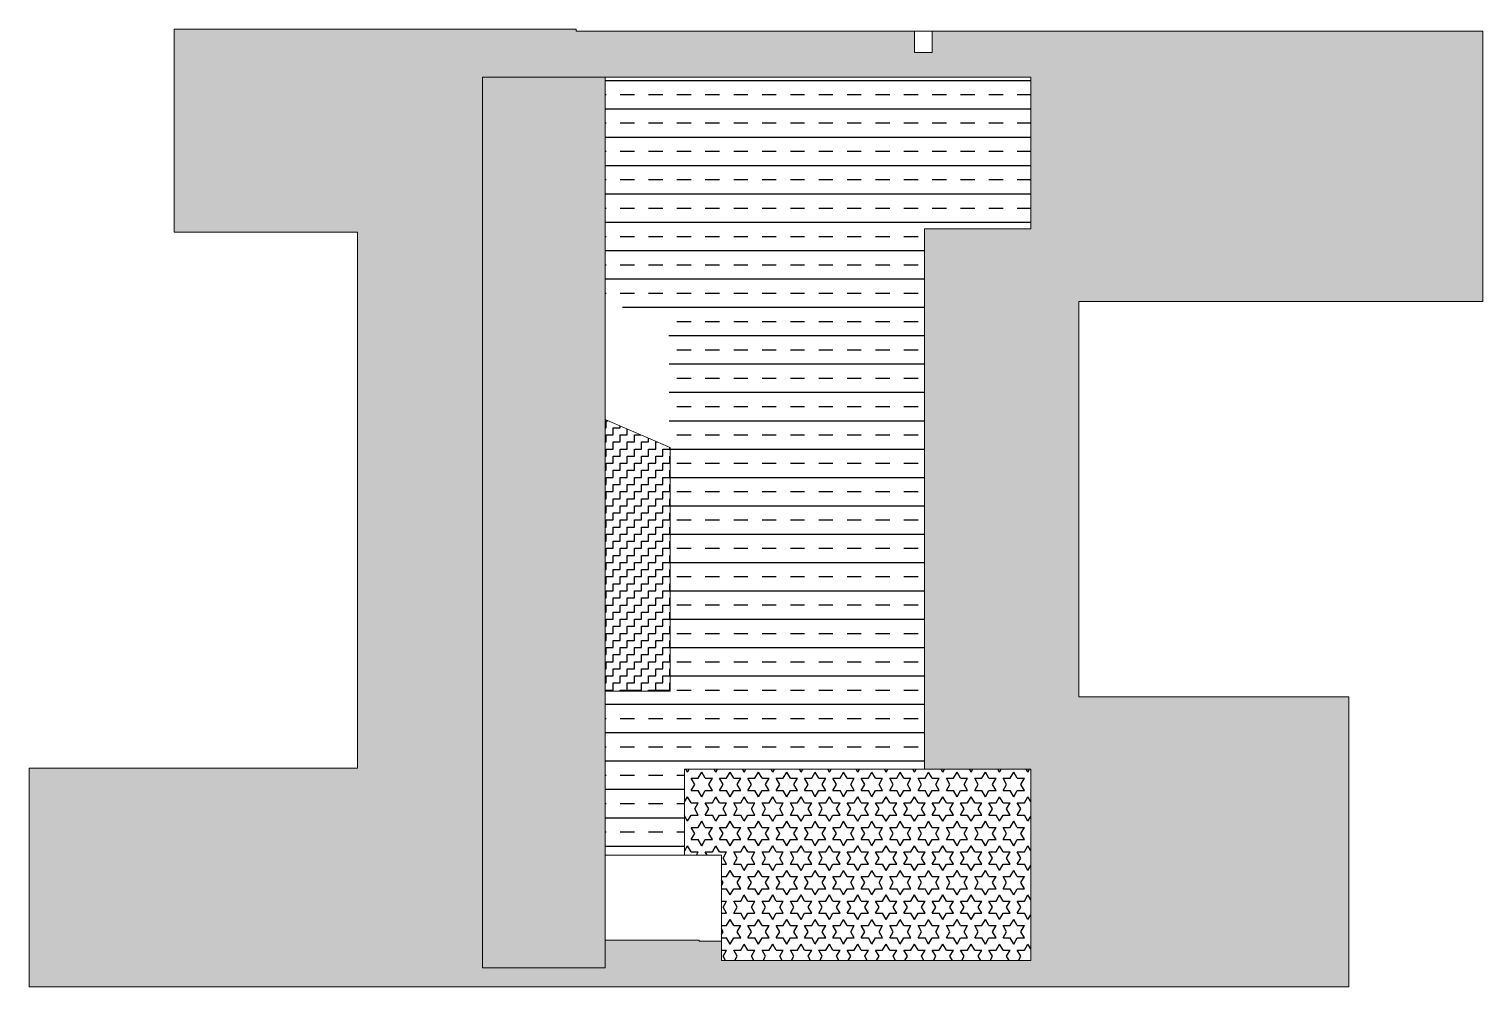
# Model space of a CAD drawing. Header units: millimetres. Extents: x 24275 to 430375, y -54631 to -275.
# Drawn here: x 308075 to 340625, y -24745 to -3295 of the extents above; entities that cross this region are included whole.
import ezdxf

# ---------------------------------------------------------------- set-up
doc = ezdxf.new("R2010")
doc.units = ezdxf.units.MM
doc.header["$LTSCALE"] = 75
doc.layers.add('S-COLS-IDEN', color=171, linetype='Continuous', lineweight=9)
doc.layers.add('S-SLAB', color=3, linetype='Continuous')

msp = doc.modelspace()

# ---------------------------------------------------------------- hatches: boundary and pattern name
at = {"layer": 'S-SLAB'}
h = msp.add_hatch(dxfattribs=at)
h.set_pattern_fill('CORK', color=4, scale=50, angle=45, style=0)
h.set_pattern_definition([(45, (0, 0), (-112.2532, 112.2532), []), (180, (112.25, 0), (-6e-14, -449.013), [224.5065, -224.5065]), (180, (140.3, 28.06), (-6e-14, -449.013), [224.5065, -224.5065]), (180, (168.4, 56.13), (-6e-14, -449.013), [224.5065, -224.5065])])
h.paths.add_polyline_path([(340625, -3345), (328297, -3345), (328297, -3820), (327897, -3820), (327897, -3345), (320325, -3345), (320325, -3295), (311325, -3295), (311325, -7845), (315425, -7845), (315425, -19845), (308075, -19845), (308075, -24745), (337625, -24745), (337625, -18245), (331575, -18245), (331575, -9395), (340625, -9395)])
h.paths.add_polyline_path([(330500, -7770), (328775, -7770), (328125, -7770), (328125, -19870), (330500, -19870), (330500, -24152), (323575, -24152), (323575, -23720), (323075, -23720), (323075, -23695), (320975, -23695), (320975, -24320), (318225, -24320), (318225, -4370), (320975, -4370), (328775, -4370), (330500, -4370)], flags=16)
h.paths.add_polyline_path([(318225, -18095), (318225, -13082), (318225, -11333)], flags=0)
h = msp.add_hatch(dxfattribs=at)
h.set_pattern_fill('STARS', scale=50, style=0)
h.paths.add_polyline_path([(320975, -4370), (318225, -4370), (318225, -24320), (320975, -24320)])
h = msp.add_hatch(dxfattribs=at)
h.set_pattern_fill('TRANS', color=256, scale=100, style=0)
h.paths.add_polyline_path([(328125, -7770), (330500, -7770), (330500, -4370), (320975, -4370), (320975, -9517), (322400, -9545), (322425, -18095), (320975, -18095), (320975, -21795), (322750, -21795), (322750, -19870), (328125, -19870)])
h = msp.add_hatch(dxfattribs=at)
h.set_pattern_fill('ZIGZAG', color=256, scale=50, style=0)
h.set_pattern_definition([(0, (0, 0), (158.75, 158.75), [158.75, -158.75]), (90, (158.75, 0), (-158.75, 158.75), [158.75, -158.75])])
h.paths.add_polyline_path([(320975, -18121), (322425, -18121), (322425, -12664), (320975, -12041)])
h = msp.add_hatch(dxfattribs=at)
h.set_pattern_fill('STARS', scale=50, style=0)
h.paths.add_polyline_path([(322750, -19870), (322750, -21795), (323575, -21795), (323575, -24152), (330500, -24152), (330500, -19870)])

# ---------------------------------------------------------------- linework, layer by layer
at = {"layer": 'S-COLS-IDEN', "color": 2}
for points in [[(308075, -24745), (308075, -19845), (315425, -19845), (315425, -7845), (311325, -7845), (311325, -3295), (320325, -3295), (320325, -3345), (340625, -3345), (340625, -9395), (331575, -9395), (331575, -18245), (337625, -18245), (337625, -24745)], [(328297, -3345), (327897, -3345), (327897, -3820), (328297, -3820)], [(320975, -4370), (318225, -4370), (318225, -24320), (320975, -24320)], [(320975, -4370), (330500, -4370), (330500, -7770), (328125, -7770), (328125, -19870), (322750, -19870), (322750, -21795), (320975, -21795)], [(322750, -19870), (330500, -19870), (330500, -24152), (323575, -24152), (323575, -21795), (322750, -21795)], [(320975, -21795), (323575, -21795), (323575, -23720), (323075, -23720), (323075, -23695), (320975, -23695)]]:
    msp.add_lwpolyline(points, close=True, dxfattribs=at)
msp.add_lwpolyline([(320975, -12040), (322425, -12664), (322425, -18121), (320975, -18121)], dxfattribs=at)

doc.saveas('drawing.dxf')
